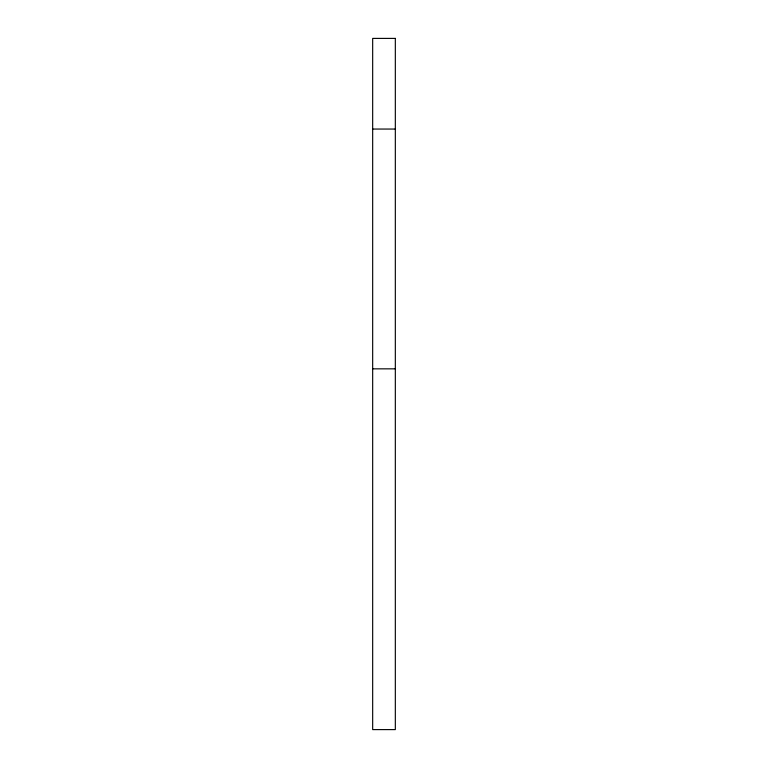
<?xml version="1.0" encoding="UTF-8"?>
<svg xmlns="http://www.w3.org/2000/svg" width="768" height="768" viewBox="0 0 768 768"><rect width="100%" height="100%" fill="white"/><g stroke="black" fill="none" stroke-linecap="round" stroke-linejoin="round"><path stroke-width="1.15" d="M372.672 129.053L395.328 129.053M372.672 368.842L395.328 368.842M395.328 38.4L372.672 38.4L372.672 729.6L395.328 729.6L395.328 38.4"/></g></svg>
